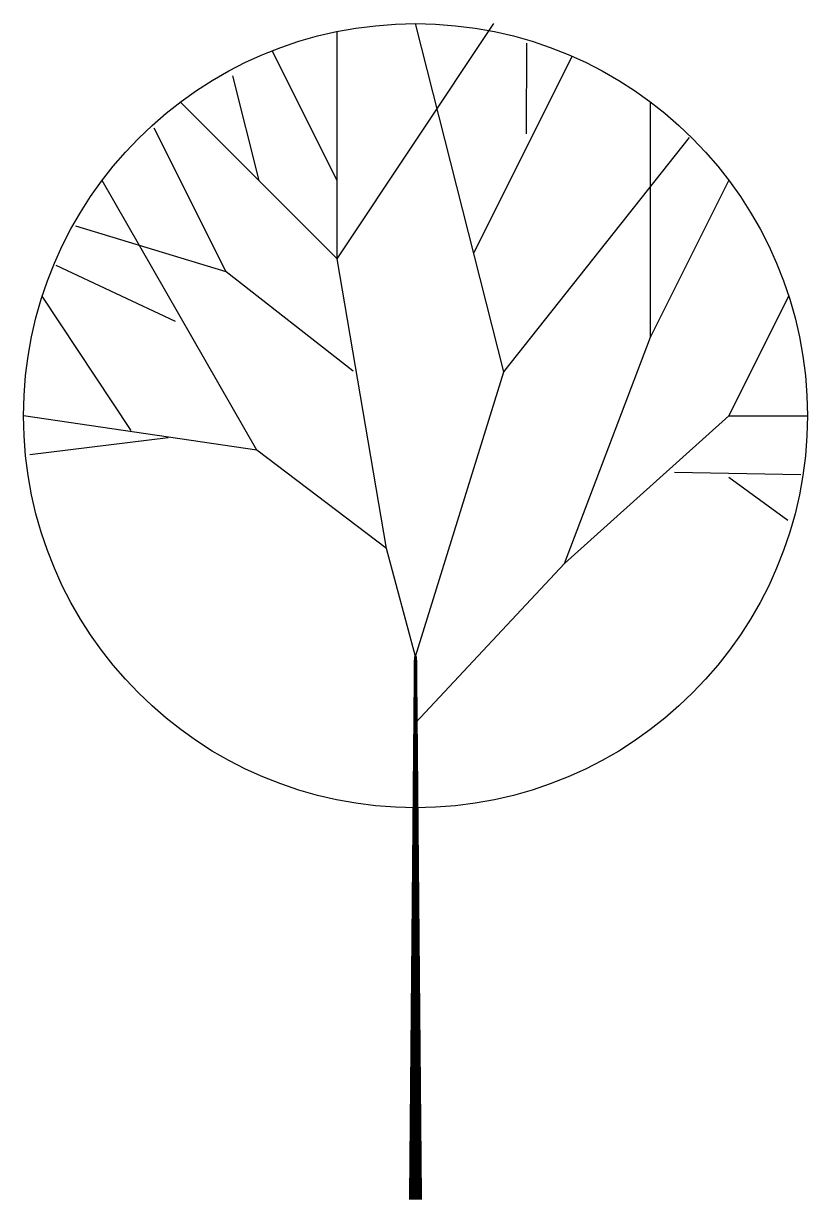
# Model space of a CAD drawing. Extents: x -3 to 3, y -0.05 to 9.
import ezdxf

# ---------------------------------------------------------------- set-up
doc = ezdxf.new("R2010")
doc.units = 0
doc.header["$LTSCALE"] = 1.2
doc.header["$MEASUREMENT"] = 0
doc.layers.get('0').update_dxf_attribs({"linetype": 'CONTINUOUS'})

msp = doc.modelspace()

# ---------------------------------------------------------------- linework, layer by layer
for p, q in [((-0.6, 7.2), (0.6, 9)), ((0.6764, 6.3352), (0, 9)), ((-0.6, 7.2), (-0.6, 8.9394)), ((-0.6, 7.8), (-1.0963, 8.7925)), ((0.85, 8.85), (0.8477, 8.1567)), ((0.45, 7.25), (1.2, 8.75)), ((-1.4, 8.6), (-1.2, 7.8)), ((-0.6, 7.2), (-1.8, 8.4)), ((1.8, 6.6), (1.8, 8.4)), ((-1.45, 7.1), (-2, 8.2)), ((0.6764, 6.3352), (2.098, 8.1294)), ((-1.2143, 5.7352), (-2.4, 7.8)), ((1.8, 6.6), (2.4, 7.8)), ((-1.45, 7.1), (-2.6, 7.45)), ((-1.8362, 6.7205), (-2.75, 7.15)), ((-0.2231, 4.9849), (-0.6, 7.2)), ((-0.4764, 6.3411), (-1.45, 7.1)), ((-2.1774, 5.8878), (-2.8572, 6.9145)), ((2.4, 6), (2.8572, 6.9145)), ((1.1414, 4.8703), (1.8, 6.6)), ((0, 4.1583), (0.6764, 6.3352)), ((-1.2143, 5.7352), (-3, 6)), ((1.1414, 4.8703), (2.4, 6)), ((2.4, 6), (3, 6)), ((-1.8947, 5.8318), (-2.9515, 5.6994)), ((-0.2231, 4.9849), (-1.2143, 5.7352)), ((1.9834, 5.567), (2.95, 5.55)), ((2.3985, 5.5288), (2.85, 5.2)), ((0, 4.1583), (-0.2231, 4.9849)), ((0, 3.65), (1.1414, 4.8703))]:
    msp.add_line(p, q)
msp.add_lwpolyline([(0, 0, 0.1, 0.025, 0), (0, 4.1583, 0.025, 0.025, 0)], format="xyseb")
msp.add_circle((0, 6), 3)

doc.saveas('drawing.dxf')
